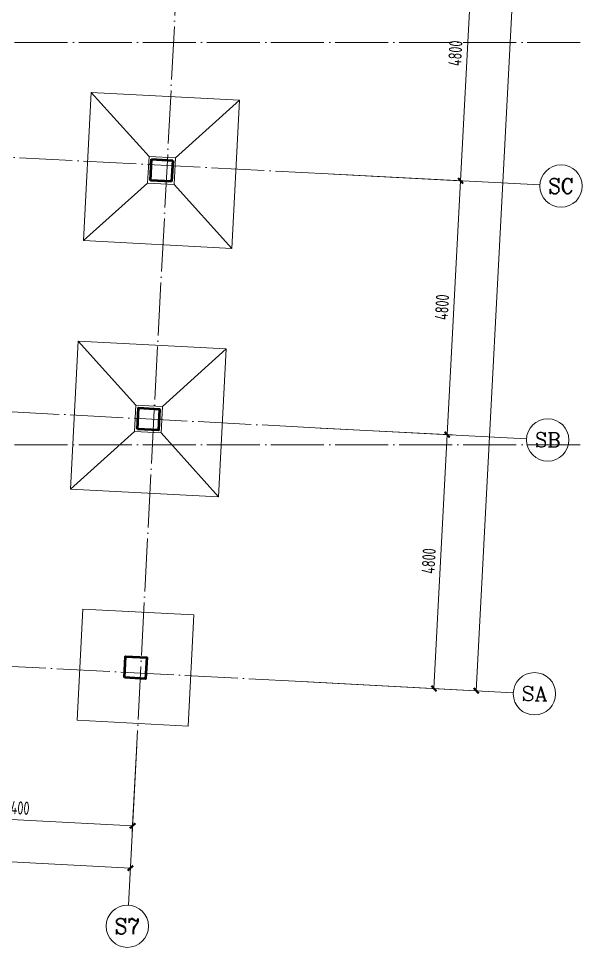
# Model space of a CAD drawing. Extents: x 5874492 to 7194610, y -939842 to -279257.
# Drawn here: x 6146071 to 6156604, y -510636 to -493098 of the extents above; entities that cross this region are included whole.
import ezdxf
from ezdxf.enums import TextEntityAlignment as Align

# ---------------------------------------------------------------- set-up
doc = ezdxf.new("R2010")
doc.units = 0
doc.header["$LTSCALE"] = 1000
doc.linetypes.add('DOTE', pattern=[2.42, 2, -0.2, 0.02, -0.2])
for name, color, linetype, lineweight in [('A-墙体', 140, 'Continuous', 50), ('A-标注-轴号', 3, 'Continuous', 15), ('A-标注-轴号文字', 7, 'Continuous', 15), ('A-轴线-塔楼', 1, 'DOTE', 9), ('S-基础-BASE-CON', 2, 'Continuous', 20), ('S-轴网-轴号', 3, 'Continuous', 20), ('S-轴网-轴线', 1, 'DOTE', 9)]:
    doc.layers.add(name, color=color, linetype=linetype, lineweight=lineweight)
doc.styles.add('_TCH_AXIS', font='COMPLEX.shx', dxfattribs={"bigfont": 'hztxt.shx'})
doc.styles.add('COMPLEX', font='COMPLEX')
doc.styles.add('TSSD_REIN_T3', font='tssdeng.shx', dxfattribs={"width": 0.7, "bigfont": 'hztxt.shx'})
doc.dimstyles.new('_TCH_ARCH&&100', dxfattribs={"dimtxt": 250, "dimasz": 100, "dimexe": 100, "dimexo": 100, "dimgap": 100, "dimtad": 1, "dimdec": 0, "dimzin": 0, "dimdsep": 46, "dimtxsty": 'TSSD_REIN_T3', "dimblk": 'ARCHTICK', "dimcen": 0.09, "dimclrt": 7, "dimazin": 2, "dimtfac": 1, "dimtdec": 0, "dimtix": 1, "dimtmove": 2, "dimatfit": 3, "dimfxl": 0, "dimtolj": 1, "dimtzin": 0, "dimarcsym": 0})

# ---------------------------------------------------------------- blocks, each defined once
blk = doc.blocks.new('_ArchTick')
at = {"color": 0, "linetype": 'ByBlock', "const_width": 0.4}
blk.add_lwpolyline([(-0.5, -0.5), (0.5, 0.5)], dxfattribs=at)
blk = doc.blocks.new('*D2408')
at = {"layer": 'A-标注-轴号', "color": 0, "lineweight": -2, "transparency": 16777216}
for p, q in [((54983, 319), (57480, 189)), ((57129, -4600), (57380, 194)), ((54733, -4474), (57229, -4605))]:
    blk.add_line(p, q, dxfattribs=at)
at = {"layer": 'Defpoints', "color": 0, "transparency": 16777216}
for p in [(54883, 324), (57380, 194), (54633, -4469)]:
    blk.add_point(p, dxfattribs=at)
at = {"layer": 'A-标注-轴号', "color": 0, "lineweight": -2, "transparency": 16777216, "xscale": 100, "yscale": 100, "zscale": 100}
for p, rotation in [((57380, 194), 87.00612455031983), ((57129, -4600), 267.0061245503198)]:
    blk.add_blockref('_ArchTick', p, dxfattribs=dict(at, rotation=rotation))
at = {"layer": 'A-标注-轴号', "color": 7, "transparency": 16777216, "insert": (57030, -2191), "char_height": 250, "attachment_point": 5, "rotation": 87.0061, "style": 'TSSD_REIN_T3'}
blk.add_mtext('\\A1;4800', dxfattribs=at)
blk = doc.blocks.new('*D2409')
at = {"layer": 'A-标注-轴号', "color": 0, "lineweight": -2, "transparency": 16777216}
for p, q in [((55234, 5113), (57731, 4982)), ((57380, 194), (57631, 4987)), ((54983, 319), (57480, 189))]:
    blk.add_line(p, q, dxfattribs=at)
at = {"layer": 'Defpoints', "color": 0, "transparency": 16777216}
for p in [(55134, 5118), (57631, 4987), (54883, 324)]:
    blk.add_point(p, dxfattribs=at)
at = {"layer": 'A-标注-轴号', "color": 0, "lineweight": -2, "transparency": 16777216, "xscale": 100, "yscale": 100, "zscale": 100}
for p, rotation in [((57631, 4987), 87.00612455030871), ((57380, 194), 267.0061245503087)]:
    blk.add_blockref('_ArchTick', p, dxfattribs=dict(at, rotation=rotation))
at = {"layer": 'A-标注-轴号', "color": 7, "transparency": 16777216, "insert": (57281, 2602), "char_height": 250, "attachment_point": 5, "rotation": 87.0061, "style": 'TSSD_REIN_T3'}
blk.add_mtext('\\A1;4800', dxfattribs=at)
blk = doc.blocks.new('*D2410')
at = {"layer": 'A-标注-轴号', "color": 0, "lineweight": -2, "transparency": 16777216}
for p, q in [((55485, 9906), (57981, 9776)), ((57631, 4987), (57881, 9781)), ((55234, 5113), (57731, 4982))]:
    blk.add_line(p, q, dxfattribs=at)
at = {"layer": 'Defpoints', "color": 0, "transparency": 16777216}
for p in [(55385, 9911), (57881, 9781), (55134, 5118)]:
    blk.add_point(p, dxfattribs=at)
at = {"layer": 'A-标注-轴号', "color": 0, "lineweight": -2, "transparency": 16777216, "xscale": 100, "yscale": 100, "zscale": 100}
for p, rotation in [((57881, 9781), 87.00612455030887), ((57631, 4987), 267.0061245503089)]:
    blk.add_blockref('_ArchTick', p, dxfattribs=dict(at, rotation=rotation))
at = {"layer": 'A-标注-轴号', "color": 7, "transparency": 16777216, "insert": (57531, 7396), "char_height": 250, "attachment_point": 5, "rotation": 87.0061, "style": 'TSSD_REIN_T3'}
blk.add_mtext('\\A1;4800', dxfattribs=at)
blk = doc.blocks.new('_AXISO')
blk.add_circle((0, 0), 0.5)
at = {"layer": 'S-轴网-轴号', "style": 'COMPLEX', "width": 1.041667}
blk.add_attdef('A', text='', height=0.56, dxfattribs=at).set_placement((-0.25, -0.28), (0.25, -0.28), align=Align.FIT)
blk = doc.blocks.new('*D2463')
at = {"layer": 'A-标注-轴号', "color": 0, "lineweight": -2, "transparency": 16777216}
for p, q in [((56487, 29080), (59783, 28908)), ((57928, -4641), (59683, 28913)), ((54733, -4474), (58028, -4647))]:
    blk.add_line(p, q, dxfattribs=at)
at = {"layer": 'Defpoints', "color": 0, "transparency": 16777216}
for p in [(56388, 29085), (59683, 28913), (54633, -4469)]:
    blk.add_point(p, dxfattribs=at)
at = {"layer": 'A-标注-轴号', "color": 0, "lineweight": -2, "transparency": 16777216, "xscale": 100, "yscale": 100, "zscale": 100}
for p, rotation in [((59683, 28913), 87.0061245503166), ((57928, -4641), 267.0061245503166)]:
    blk.add_blockref('_ArchTick', p, dxfattribs=dict(at, rotation=rotation))
at = {"layer": 'A-标注-轴号', "color": 7, "transparency": 16777216, "insert": (58581, 12147), "char_height": 250, "attachment_point": 5, "rotation": 87.0061, "style": 'TSSD_REIN_T3'}
blk.add_mtext('\\A1;33600', dxfattribs=at)
blk = doc.blocks.new('*D2464')
at = {"layer": 'A-标注-轴号', "color": 0, "lineweight": -2, "transparency": 16777216}
for p, q in [((37732, -5047), (37610, -7369)), ((51513, -5768), (51392, -8090)), ((37616, -7269), (51397, -7990))]:
    blk.add_line(p, q, dxfattribs=at)
at = {"layer": 'Defpoints', "color": 0, "transparency": 16777216}
for p in [(37737, -4947), (51518, -5668), (51397, -7990)]:
    blk.add_point(p, dxfattribs=at)
at = {"layer": 'A-标注-轴号', "color": 0, "lineweight": -2, "transparency": 16777216, "xscale": 100, "yscale": 100, "zscale": 100}
for p, rotation in [((37616, -7269), 177.00612455064), ((51397, -7990), 357.0061245506401)]:
    blk.add_blockref('_ArchTick', p, dxfattribs=dict(at, rotation=rotation))
at = {"layer": 'A-标注-轴号', "color": 7, "transparency": 16777216, "insert": (44518, -7405), "char_height": 250, "attachment_point": 5, "rotation": 357.0061, "style": 'TSSD_REIN_T3'}
blk.add_mtext('\\A1;13800', dxfattribs=at)
blk = doc.blocks.new('*D2467')
at = {"layer": 'A-标注-轴号', "color": 0, "lineweight": -2, "transparency": 16777216}
for p, q in [((47119, -5538), (47039, -7061)), ((51513, -5768), (51433, -7291)), ((47045, -6961), (51439, -7191))]:
    blk.add_line(p, q, dxfattribs=at)
at = {"layer": 'Defpoints', "color": 0, "transparency": 16777216}
for p in [(47124, -5438), (51518, -5668), (51439, -7191)]:
    blk.add_point(p, dxfattribs=at)
at = {"layer": 'A-标注-轴号', "color": 0, "lineweight": -2, "transparency": 16777216, "xscale": 100, "yscale": 100, "zscale": 100}
for p, rotation in [((47045, -6961), 177.00612455064), ((51439, -7191), 357.00612455064)]:
    blk.add_blockref('_ArchTick', p, dxfattribs=dict(at, rotation=rotation))
at = {"layer": 'A-标注-轴号', "color": 7, "transparency": 16777216, "insert": (49253, -6851), "char_height": 250, "attachment_point": 5, "rotation": 357.0061, "style": 'TSSD_REIN_T3'}
blk.add_mtext('\\A1;4400', dxfattribs=at)
blk = doc.blocks.new('A$C3FF375C5')
at = {"layer": 'A-标注-轴号'}
for p, q in [((55134.1, 5117.9), (59128.6, 4908.9)), ((54883.4, 324.4), (58877.9, 115.5)), ((54632.7, -4469), (58627.2, -4678)), ((51518.2, -5668.1), (51360.2, -8688.9))]:
    blk.add_line(p, q, dxfattribs=at)
at = {"layer": 'A-轴线-塔楼', "ltscale": 0.5}
for p, q in [((51480.4, -6390.5), (53403, 30371.3)), ((55134.1, 5117.9), (37254.3, 6053)), ((54883.4, 324.4), (37003.6, 1259.5)), ((54632.7, -4469), (36752.9, -3533.9))]:
    blk.add_line(p, q, dxfattribs=at)
at = {"layer": 'A-轴线-塔楼', "linetype": 'DOTE', "ltscale": 0.5}
for p, q in [((59891.4, 7600), (-2283.6, 7600)), ((59891.4, 0), (-2283.6, 0))]:
    blk.add_line(p, q, dxfattribs=at)
at = {"layer": 'A-标注-轴号'}
ref = blk.add_blockref('_AXISO', (59528.1, 4888.1), dxfattribs=dict(at, xscale=800, yscale=800, zscale=800))
ref.add_attrib('A', 'SC', dxfattribs={"layer": 'A-标注-轴号文字', "ltscale": 0.2, "height": 288.12, "style": '_TCH_AXIS'}).set_placement((59288, 4744), (59768.2, 4744), align=Align.FIT)
ref = blk.add_blockref('_AXISO', (59277.4, 94.6), dxfattribs=dict(at, xscale=800, yscale=800, zscale=800))
ref.add_attrib('A', 'SB', dxfattribs={"layer": 'A-标注-轴号文字', "ltscale": 0.2, "height": 276.42, "style": '_TCH_AXIS'}).set_placement((59033.9, -43.6), (59520.9, -43.6), align=Align.FIT)
ref = blk.add_blockref('_AXISO', (59026.7, -4698.8), dxfattribs=dict(at, xscale=800, yscale=800, zscale=800))
ref.add_attrib('A', 'SA', dxfattribs={"layer": 'A-标注-轴号文字', "ltscale": 0.2, "height": 270.86, "style": '_TCH_AXIS'}).set_placement((58781.6, -4834.3), (59271.7, -4834.3), align=Align.FIT)
ref = blk.add_blockref('_AXISO', (51339.3, -9088.4), dxfattribs=dict(at, xscale=800, yscale=800, zscale=800))
ref.add_attrib('A', 'S7', dxfattribs={"layer": 'A-标注-轴号文字', "ltscale": 0.2, "height": 294.28, "style": '_TCH_AXIS'}).set_placement((51101.1, -9235.5), (51577.5, -9235.5), align=Align.FIT)
for p1, p2, distance, picture, middle in [((54632.7, -4469), (56387.6, 29085.1), -3300, '*D2463', (58580.9, 12147.4)), ((55134.1, 5117.9), (55384.8, 9911.3), -2500, '*D2410', (57531.3, 7395.8)), ((54883.4, 324.4), (55134.1, 5117.9), -2500, '*D2409', (57280.6, 2602.3)), ((54632.7, -4469), (54883.4, 324.4), -2500, '*D2408', (57029.9, -2191.1)), ((37737, -4947.3), (51518.2, -5668.1), -2325, '*D2464', (44517.9, -7404.8)), ((47124.2, -5438.3), (51518.2, -5668.1), -1525, '*D2467', (49253.3, -6851.4))]:
    dim = blk.add_aligned_dim(p1=p1, p2=p2, distance=distance, dimstyle='_TCH_ARCH&&100', dxfattribs=at)
    dim.commit()
    dim.dimension.update_dxf_attribs({"geometry": picture, "text_midpoint": middle})

msp = doc.modelspace()

# ---------------------------------------------------------------- linework, layer by layer
at = {"layer": 'A-墙体'}
for p, q in [((6148560.5, -496154.8), (6148581.4, -495755.3)), ((6148581.4, -495755.3), (6148980.7, -495776.2)), ((6148980.7, -495776.2), (6148959.8, -496175.7)), ((6148959.8, -496175.7), (6148560.5, -496154.8))]:
    msp.add_line(p, q, dxfattribs=at)
for points in [[(6148313.6, -500848.3), (6148334.5, -500448.9), (6148734, -500469.8), (6148713.1, -500869.2)], [(6148069.5, -505542), (6148090.4, -505142.5), (6148489.9, -505163.4), (6148469, -505562.9)]]:
    msp.add_lwpolyline(points, close=True, dxfattribs=at)
at = {"layer": 'S-基础-BASE-CON'}
for p, q in [((6148534, -495703.1), (6147444.5, -494494.1)), ((6149033.4, -495729.1), (6150240.6, -494640.6)), ((6148508.1, -496202.5), (6147299.4, -497290.3)), ((6149007.4, -496228.4), (6150095.5, -497436.8)), ((6148287.2, -500396.7), (6147197.7, -499187.6)), ((6148786.6, -500422.6), (6149993.8, -499334.1)), ((6148261.3, -500896), (6147052.5, -501983.8)), ((6148760.6, -500922), (6149848.7, -502130.4))]:
    msp.add_line(p, q, dxfattribs=at)
for points in [[(6150095.5, -497436.8), (6150240.6, -494640.6), (6147444.5, -494494.1), (6147299.4, -497290.3)], [(6149007.4, -496228.4), (6149033.4, -495729.1), (6148534, -495703.1), (6148508.1, -496202.5)], [(6149848.7, -502130.4), (6149993.8, -499334.1), (6147197.7, -499187.6), (6147052.5, -501983.8)], [(6148760.6, -500922), (6148786.6, -500422.6), (6148287.2, -500396.7), (6148261.3, -500896)], [(6149273.5, -506456.2), (6149382, -504359), (6147284.9, -504249.1), (6147176.4, -506346.3)]]:
    msp.add_lwpolyline(points, close=True, dxfattribs=at)

# ---------------------------------------------------------------- block references
at = {"layer": 'S-轴网-轴线', "ltscale": 0.2}
msp.add_blockref('A$C3FF375C5', (6096785.2, -501148.1), dxfattribs=at)

doc.saveas('drawing.dxf')
